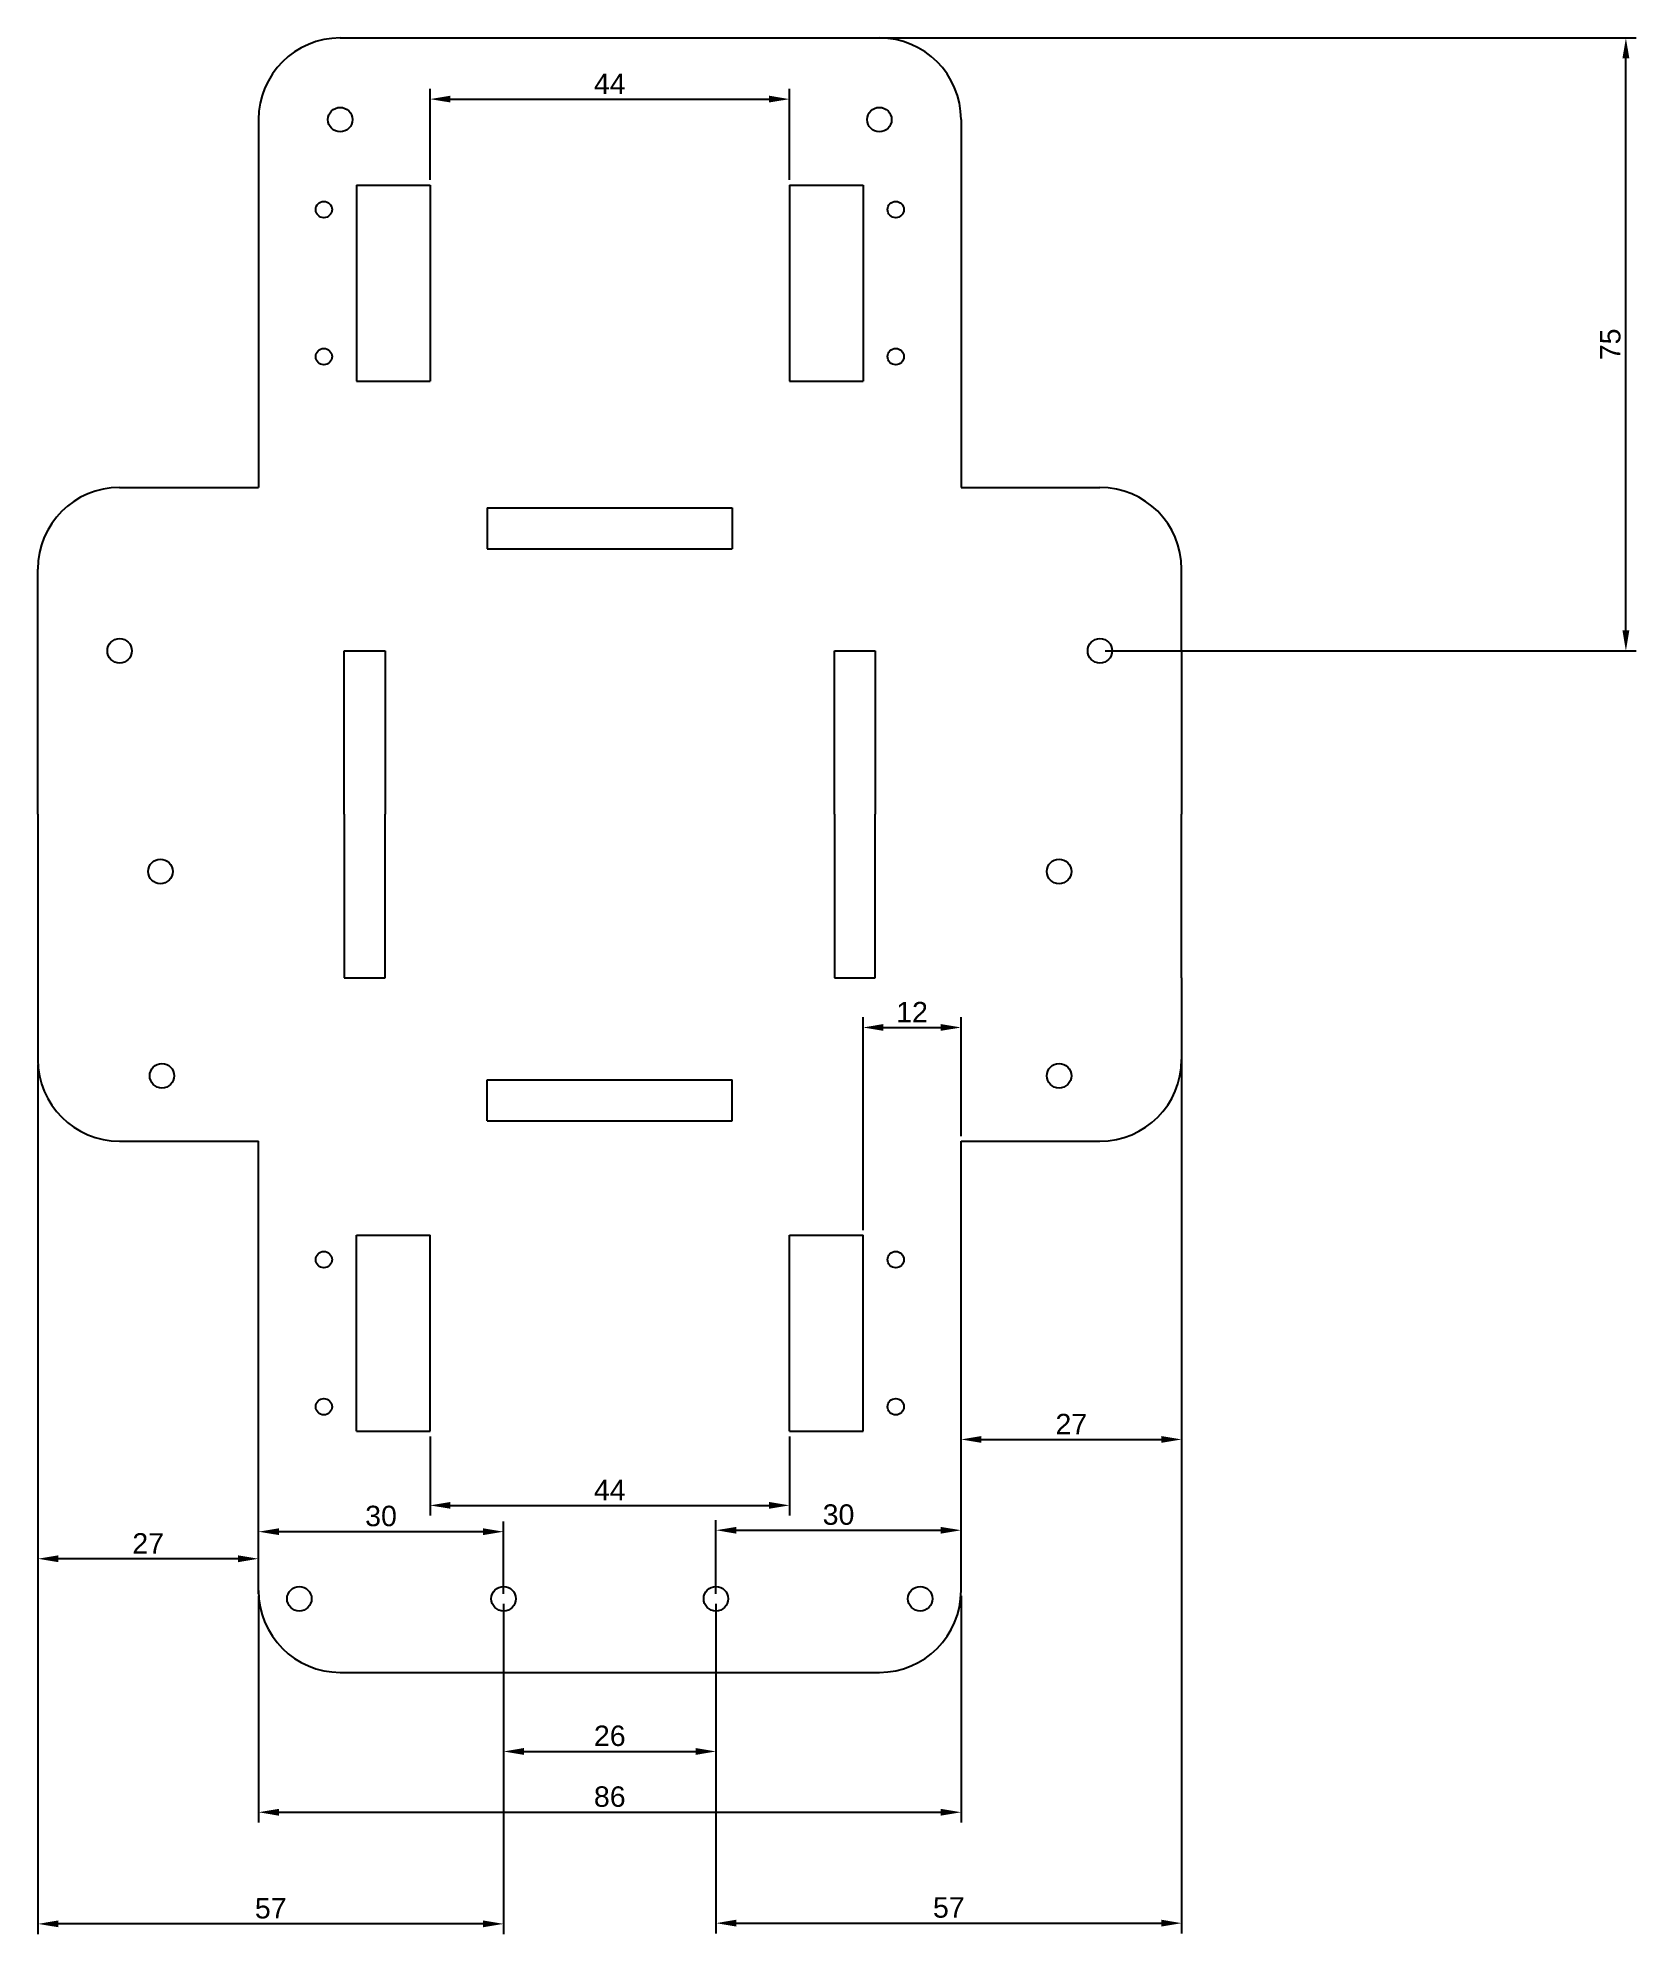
# Model space of a CAD drawing. Header units: millimetres. Extents: x -70 to 126, y -137 to 95.
import ezdxf

# ---------------------------------------------------------------- set-up
doc = ezdxf.new("R2010")
doc.units = ezdxf.units.MM
doc.styles.get("Standard").update_dxf_attribs({"font": 'arial.ttf'})
doc.dimstyles.new('ISO-25', dxfattribs={"dimtxt": 2.5, "dimasz": 2.5, "dimexe": 1.25, "dimexo": 0.625, "dimtad": 1, "dimtxsty": 'Standard', "dimcen": 2.5, "dimadec": 0, "dimazin": 0, "dimtfac": 1, "dimtmove": 0, "dimatfit": 3, "dimfxl": 1, "dimarcsym": 0})

# ---------------------------------------------------------------- blocks, each defined once
blk = doc.blocks.new('*D29')
at = {"color": 0, "lineweight": -2, "transparency": 16777216}
for p, q in [((-43, -95.62), (-43, -123.37)), ((43, -95.62), (43, -123.37)), ((-40.5, -122.12), (40.5, -122.12))]:
    blk.add_line(p, q, dxfattribs=at)
at = {"color": 0, "transparency": 16777216}
for points in [[(-40.5, -121.7), (-40.5, -122.54), (-43, -122.12)], [(40.5, -121.7), (40.5, -122.54), (43, -122.12)]]:
    blk.add_solid(points, dxfattribs=at)
at = {"layer": 'Defpoints', "color": 0, "transparency": 16777216}
for p in [(-43, -95), (43, -95), (43, -122.12)]:
    blk.add_point(p, dxfattribs=at)
at = {"color": 0, "transparency": 16777216, "insert": (0, -120.22), "char_height": 2.5, "attachment_point": 5}
blk.add_mtext('86', dxfattribs=at)
blk = doc.blocks.new('*D31')
at = {"color": 0, "lineweight": -2, "transparency": 16777216}
for p, q in [((-22, -76.12), (-22, -85.82)), ((22, -76.12), (22, -85.82)), ((-19.5, -84.57), (19.5, -84.57))]:
    blk.add_line(p, q, dxfattribs=at)
at = {"color": 0, "transparency": 16777216}
for points in [[(-19.5, -84.15), (-19.5, -84.98), (-22, -84.57)], [(19.5, -84.15), (19.5, -84.98), (22, -84.57)]]:
    blk.add_solid(points, dxfattribs=at)
at = {"layer": 'Defpoints', "color": 0, "transparency": 16777216}
for p in [(-22, -75.5), (22, -75.5), (22, -84.57)]:
    blk.add_point(p, dxfattribs=at)
at = {"color": 0, "transparency": 16777216, "insert": (0, -82.69), "char_height": 2.5, "attachment_point": 5}
blk.add_mtext('44', dxfattribs=at)
blk = doc.blocks.new('*D32')
at = {"color": 0, "lineweight": -2, "transparency": 16777216}
for p, q in [((-22, 77.62), (-22, 88.76)), ((22, 77.62), (22, 88.76)), ((-19.5, 87.51), (19.5, 87.51))]:
    blk.add_line(p, q, dxfattribs=at)
at = {"color": 0, "transparency": 16777216}
for points in [[(-19.5, 87.93), (-19.5, 87.1), (-22, 87.51)], [(19.5, 87.93), (19.5, 87.1), (22, 87.51)]]:
    blk.add_solid(points, dxfattribs=at)
at = {"layer": 'Defpoints', "color": 0, "transparency": 16777216}
for p in [(22, 87.51), (-22, 77), (22, 77)]:
    blk.add_point(p, dxfattribs=at)
at = {"color": 0, "transparency": 16777216, "insert": (0, 89.39), "char_height": 2.5, "attachment_point": 5}
blk.add_mtext('44', dxfattribs=at)
blk = doc.blocks.new('*D33')
at = {"color": 0, "lineweight": -2, "transparency": 16777216}
for p, q in [((31, -50.88), (31, -24.84)), ((43, -39.38), (43, -24.84)), ((33.5, -26.09), (40.5, -26.09))]:
    blk.add_line(p, q, dxfattribs=at)
at = {"color": 0, "transparency": 16777216}
for points in [[(33.5, -25.67), (33.5, -26.5), (31, -26.09)], [(40.5, -25.67), (40.5, -26.5), (43, -26.09)]]:
    blk.add_solid(points, dxfattribs=at)
at = {"layer": 'Defpoints', "color": 0, "transparency": 16777216}
for p in [(43, -26.09), (43, -40), (31, -51.5)]:
    blk.add_point(p, dxfattribs=at)
at = {"color": 0, "transparency": 16777216, "insert": (37, -24.21), "char_height": 2.5, "attachment_point": 5}
blk.add_mtext('12', dxfattribs=at)
blk = doc.blocks.new('*D35')
at = {"color": 0, "lineweight": -2, "transparency": 16777216}
for p, q in [((-43, -95.38), (-43, -86.54)), ((-15.5, -87.79), (-40.5, -87.79)), ((-13, -95.38), (-13, -86.54))]:
    blk.add_line(p, q, dxfattribs=at)
at = {"color": 0, "transparency": 16777216}
for points in [[(-40.5, -87.37), (-40.5, -88.2), (-43, -87.79)], [(-15.5, -87.37), (-15.5, -88.2), (-13, -87.79)]]:
    blk.add_solid(points, dxfattribs=at)
at = {"layer": 'Defpoints', "color": 0, "transparency": 16777216}
for p in [(-43, -87.79), (-43, -96), (-13, -96)]:
    blk.add_point(p, dxfattribs=at)
at = {"color": 0, "transparency": 16777216, "insert": (-28, -85.88), "char_height": 2.5, "attachment_point": 5}
blk.add_mtext('30', dxfattribs=at)
blk = doc.blocks.new('*D38')
at = {"color": 0, "lineweight": -2, "transparency": 16777216}
for p, q in [((-70, -30.62), (-70, -137.03)), ((-13, -96.62), (-13, -137.03)), ((-15.5, -135.78), (-67.5, -135.78))]:
    blk.add_line(p, q, dxfattribs=at)
at = {"color": 0, "transparency": 16777216}
for points in [[(-67.5, -135.36), (-67.5, -136.19), (-70, -135.78)], [(-15.5, -135.36), (-15.5, -136.19), (-13, -135.78)]]:
    blk.add_solid(points, dxfattribs=at)
at = {"layer": 'Defpoints', "color": 0, "transparency": 16777216}
for p in [(-70, -30), (-13, -96), (-70, -135.78)]:
    blk.add_point(p, dxfattribs=at)
at = {"color": 0, "transparency": 16777216, "insert": (-41.5, -133.88), "char_height": 2.5, "attachment_point": 5}
blk.add_mtext('57', dxfattribs=at)
blk = doc.blocks.new('*D40')
at = {"color": 0, "lineweight": -2, "transparency": 16777216}
for p, q in [((-70, -30.62), (-70, -92.35)), ((-43, -90.47), (-43, -89.85)), ((-45.5, -91.1), (-67.5, -91.1))]:
    blk.add_line(p, q, dxfattribs=at)
at = {"color": 0, "transparency": 16777216}
for points in [[(-67.5, -90.68), (-67.5, -91.52), (-70, -91.1)], [(-45.5, -90.68), (-45.5, -91.52), (-43, -91.1)]]:
    blk.add_solid(points, dxfattribs=at)
at = {"layer": 'Defpoints', "color": 0, "transparency": 16777216}
for p in [(-70, -30), (-70, -91.1), (-43, -91.1)]:
    blk.add_point(p, dxfattribs=at)
at = {"color": 0, "transparency": 16777216, "insert": (-56.5, -89.22), "char_height": 2.5, "attachment_point": 5}
blk.add_mtext('27', dxfattribs=at)
blk = doc.blocks.new('*D41')
at = {"color": 0, "lineweight": -2, "transparency": 16777216}
for p, q in [((70, -20.62), (70, -77.75)), ((43, -75.87), (43, -75.25)), ((45.5, -76.5), (67.5, -76.5))]:
    blk.add_line(p, q, dxfattribs=at)
at = {"color": 0, "transparency": 16777216}
for points in [[(45.5, -76.08), (45.5, -76.92), (43, -76.5)], [(67.5, -76.08), (67.5, -76.92), (70, -76.5)]]:
    blk.add_solid(points, dxfattribs=at)
at = {"layer": 'Defpoints', "color": 0, "transparency": 16777216}
for p in [(70, -20), (43, -76.5), (70, -76.5)]:
    blk.add_point(p, dxfattribs=at)
at = {"color": 0, "transparency": 16777216, "insert": (56.5, -74.62), "char_height": 2.5, "attachment_point": 5}
blk.add_mtext('27', dxfattribs=at)
blk = doc.blocks.new('*D43')
at = {"color": 0, "lineweight": -2, "transparency": 16777216}
for p, q in [((13, -95.38), (13, -86.36)), ((15.5, -87.61), (40.5, -87.61)), ((43, -94.37), (43, -86.36))]:
    blk.add_line(p, q, dxfattribs=at)
at = {"color": 0, "transparency": 16777216}
for points in [[(15.5, -87.2), (15.5, -88.03), (13, -87.61)], [(40.5, -87.2), (40.5, -88.03), (43, -87.61)]]:
    blk.add_solid(points, dxfattribs=at)
at = {"layer": 'Defpoints', "color": 0, "transparency": 16777216}
for p in [(43, -87.61), (43, -95), (13, -96)]:
    blk.add_point(p, dxfattribs=at)
at = {"color": 0, "transparency": 16777216, "insert": (28, -85.71), "char_height": 2.5, "attachment_point": 5}
blk.add_mtext('30', dxfattribs=at)
blk = doc.blocks.new('*D44')
at = {"color": 0, "lineweight": -2, "transparency": 16777216}
for p, q in [((70, -20.62), (70, -136.94)), ((13, -96.62), (13, -136.94)), ((15.5, -135.69), (67.5, -135.69))]:
    blk.add_line(p, q, dxfattribs=at)
at = {"color": 0, "transparency": 16777216}
for points in [[(15.5, -135.27), (15.5, -136.11), (13, -135.69)], [(67.5, -135.27), (67.5, -136.11), (70, -135.69)]]:
    blk.add_solid(points, dxfattribs=at)
at = {"layer": 'Defpoints', "color": 0, "transparency": 16777216}
for p in [(70, -20), (13, -96), (70, -135.69)]:
    blk.add_point(p, dxfattribs=at)
at = {"color": 0, "transparency": 16777216, "insert": (41.5, -133.79), "char_height": 2.5, "attachment_point": 5}
blk.add_mtext('57', dxfattribs=at)
blk = doc.blocks.new('*D45')
at = {"color": 0, "lineweight": -2, "transparency": 16777216}
for p, q in [((-13, -96.62), (-13, -115.93)), ((13, -96.62), (13, -115.93)), ((-10.5, -114.68), (10.5, -114.68))]:
    blk.add_line(p, q, dxfattribs=at)
at = {"color": 0, "transparency": 16777216}
for points in [[(-10.5, -114.26), (-10.5, -115.1), (-13, -114.68)], [(10.5, -114.26), (10.5, -115.1), (13, -114.68)]]:
    blk.add_solid(points, dxfattribs=at)
at = {"layer": 'Defpoints', "color": 0, "transparency": 16777216}
for p in [(-13, -96), (13, -96), (13, -114.68)]:
    blk.add_point(p, dxfattribs=at)
at = {"color": 0, "transparency": 16777216, "insert": (0, -112.78), "char_height": 2.5, "attachment_point": 5}
blk.add_mtext('26', dxfattribs=at)
blk = doc.blocks.new('*D46')
at = {"color": 0, "lineweight": -2, "transparency": 16777216}
for p, q in [((28.63, 95), (125.63, 95)), ((124.38, 22.5), (124.38, 92.5)), ((60.63, 20), (125.63, 20))]:
    blk.add_line(p, q, dxfattribs=at)
at = {"color": 0, "transparency": 16777216}
for points in [[(123.96, 92.5), (124.8, 92.5), (124.38, 95)], [(123.96, 22.5), (124.8, 22.5), (124.38, 20)]]:
    blk.add_solid(points, dxfattribs=at)
at = {"layer": 'Defpoints', "color": 0, "transparency": 16777216}
for p in [(28, 95), (124.38, 95), (60, 20)]:
    blk.add_point(p, dxfattribs=at)
at = {"color": 0, "transparency": 16777216, "insert": (122.48, 57.5), "char_height": 2.5, "attachment_point": 5, "rotation": 90}
blk.add_mtext('75', dxfattribs=at)

msp = doc.modelspace()

# ---------------------------------------------------------------- linework, layer by layer
for p, q in [((-33, 95), (33, 95)), ((-12, 95), (28, 95)), ((-43, 85), (-43, 40)), ((43, 85), (43, 40)), ((-31, 77), (-22, 77)), ((-31, 77), (-31, 53)), ((-22, 77), (-22, 53)), ((22, 77), (31, 77)), ((22, 77), (22, 53)), ((31, 77), (31, 53)), ((-31, 53), (-22, 53)), ((22, 53), (31, 53)), ((-60, 40), (-43, 40)), ((43, 40), (60, 40)), ((-15, 37.5), (-15, 32.5)), ((-15, 37.5), (15, 37.5)), ((15, 37.5), (15, 32.5)), ((-15, 32.5), (15, 32.5)), ((-70, 0), (-70, 30)), ((70, 20), (70, 30)), ((-32.5, 0), (-32.5, 20)), ((-32.5, 20), (-27.5, 20)), ((-32.5, 0), (-32.5, 20)), ((-32.5, 20), (-27.5, 20)), ((-27.5, 20), (-27.5, 0)), ((-27.5, 20), (-27.5, 0)), ((27.5, 0), (27.5, 20)), ((27.5, 20), (32.5, 20)), ((27.5, 0), (27.5, 20)), ((27.5, 20), (32.5, 20)), ((32.5, 20), (32.5, 0)), ((32.5, 20), (32.5, 0)), ((70, 20), (70, 0)), ((-70, 0), (-70, -30)), ((-32.5, 0), (-32.5, -20)), ((-27.5, -20), (-27.5, 0)), ((27.5, 0), (27.5, -20)), ((32.5, -20), (32.5, 0)), ((70, -20), (70, 0)), ((-32.5, 0), (-32.5, -20)), ((-27.5, -20), (-27.5, 0)), ((27.5, 0), (27.5, -20)), ((32.5, -20), (32.5, 0)), ((-32.5, -20), (-27.5, -20)), ((-32.5, -20), (-27.5, -20)), ((27.5, -20), (32.5, -20)), ((27.5, -20), (32.5, -20)), ((70, -20), (70, -30)), ((-15, -32.5), (15, -32.5)), ((-15, -37.5), (-15, -32.5)), ((15, -37.5), (15, -32.5)), ((-15, -37.5), (15, -37.5)), ((-60, -40), (-43, -40)), ((-43, -95), (-43, -40)), ((43, -95), (43, -40)), ((43, -40), (60, -40)), ((-31, -75.5), (-31, -51.5)), ((-31, -51.5), (-22, -51.5)), ((-22, -75.5), (-22, -51.5)), ((22, -75.5), (22, -51.5)), ((22, -51.5), (31, -51.5)), ((31, -75.5), (31, -51.5)), ((-31, -75.5), (-22, -75.5)), ((22, -75.5), (31, -75.5)), ((-33, -105), (33, -105)), ((-28, -105), (12, -105))]:
    msp.add_line(p, q)
for centre, radius in [((-33, 85), 1.5), ((33, 85), 1.5), ((-35, 74), 1), ((35, 74), 1), ((-35, 56), 1), ((35, 56), 1), ((-60, 20), 1.5), ((60, 20), 1.5), ((-55, -7), 1.5), ((55, -7), 1.5), ((-54.815, -32.003), 1.5), ((55, -32.003), 1.5), ((-35, -54.5), 1), ((35, -54.5), 1), ((-35, -72.5), 1), ((35, -72.5), 1), ((-38, -96), 1.5), ((-12.999, -96), 1.5), ((12.996, -96), 1.5), ((38, -96), 1.5)]:
    msp.add_circle(centre, radius)
for centre, start, end in [((-33, 85), 90, 180), ((33, 85), 0, 90), ((-60, 30), 90, 180), ((60, 30), 0, 90), ((-60, -30), 180, 270), ((60, -30), 270, 0), ((-33, -95), 180, 270), ((33, -95), 270, 0)]:
    msp.add_arc(centre, 10, start, end)

# ---------------------------------------------------------------- dimensions: what is measured, and where the dimension line sits
for base, p1, p2, angle, picture, middle in [((124.378, 95), (60, 20), (28, 95), 90, '*D46', (122.482, 57.5)), ((70, -76.499), (43, -76.499), (70, -20), 180, '*D41', (56.5, -74.619)), ((43, -26.086), (31, -51.5), (43, -40), 180, '*D33', (37, -24.206)), ((-70, -91.099), (-43, -91.099), (-70, -30), 180, '*D40', (-56.5, -89.219)), ((22, -84.568), (-22, -75.5), (22, -75.5), 180, '*D31', (0, -82.693)), ((43, -122.12), (-43, -95), (43, -95), 180, '*D29', (0, -120.219))]:
    dim = msp.add_linear_dim(base=base, p1=p1, p2=p2, angle=angle, dimstyle='ISO-25')
    dim.commit()
    dim.dimension.update_dxf_attribs({"geometry": picture, "text_midpoint": middle})
for base, p1, p2, picture, middle in [((22, 87.514), (-22, 77), (22, 77), '*D32', (0, 89.389)), ((70, -135.691), (12.996, -96), (70, -20), '*D44', (41.498, -133.794)), ((-70, -135.777), (-12.999, -96), (-70, -30), '*D38', (-41.5, -133.881)), ((-43, -87.787), (-12.999, -96), (-43, -96), '*D35', (-28, -85.884)), ((43, -87.615), (12.996, -96), (43, -95), '*D43', (27.998, -85.713)), ((12.9965, -114.6802), (-12.9991, -96), (12.9965, -96), '*D45', (-0.0013, -112.7788))]:
    dim = msp.add_linear_dim(base=base, p1=p1, p2=p2, dimstyle='ISO-25')
    dim.commit()
    dim.dimension.update_dxf_attribs({"geometry": picture, "text_midpoint": middle})

doc.saveas('drawing.dxf')
